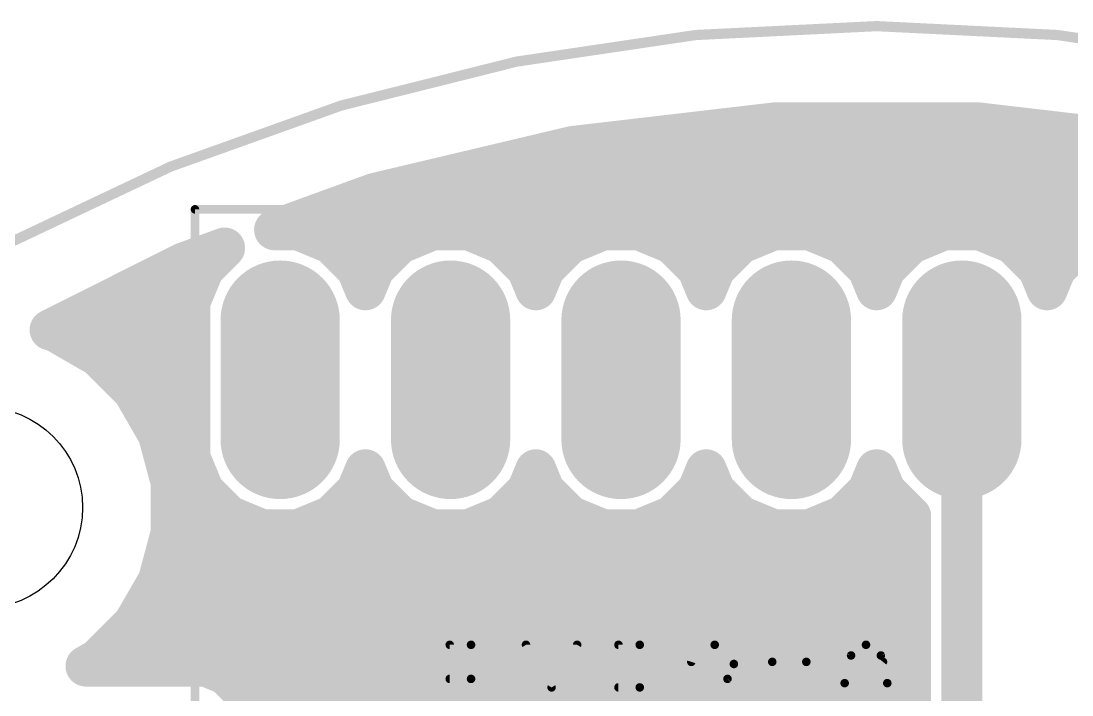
# Model space of a CAD drawing. Extents: x 30.8 to 86, y 18.1 to 73.3.
# Drawn here: x 45.67 to 61.33, y 63.25 to 73.29 of the extents above; entities that cross this region are included whole.
import ezdxf

# ---------------------------------------------------------------- set-up
doc = ezdxf.new("R2010")
doc.units = 0
for name, color, linetype in [('16', 132, 'CONTINUOUS'), ('17', 110, 'CONTINUOUS'), ('20', 31, 'CONTINUOUS'), ('21', 253, 'CONTINUOUS'), ('25', 253, 'CONTINUOUS')]:
    doc.layers.add(name, color=color, linetype=linetype)

# ---------------------------------------------------------------- blocks, each defined once
blk = doc.blocks.new('LONGP100')
at = {"const_width": 1}
blk.add_lwpolyline([(-0.5, 0), (0.5, 0)], dxfattribs=at)
at = {"const_width": 0.5}
for points in [[(-0.5, 0.25, 1), (-0.5, -0.25)], [(0.5, -0.25, 1), (0.5, 0.25)]]:
    blk.add_lwpolyline(points, format="xyb", dxfattribs=at)

msp = doc.modelspace()

# ---------------------------------------------------------------- linework, layer by layer
at = {"layer": '16', "const_width": 0.6096}
for points in [[(53.888, 71.422), (56.9025, 71.7743)], [(56.9025, 71.7743), (59.9375, 71.7743)], [(59.9375, 71.7743), (62.952, 71.422)], [(50.9349, 70.7221), (53.888, 71.422)], [(53.4711, 71.3232), (63.3688, 71.3232)], [(49.446, 70.1802), (50.9349, 70.7221)], [(50.9115, 70.7136), (65.9285, 70.7136)], [(49.7978, 70.1802), (49.446, 70.1802)], [(50.2926, 69.9753), (49.7978, 70.1802)], [(49.9817, 70.104), (51.6183, 70.104)], [(51.8022, 70.1802), (51.3074, 69.9753)], [(52.3378, 70.1802), (51.8022, 70.1802)], [(52.8326, 69.9753), (52.3378, 70.1802)], [(52.5217, 70.104), (54.1583, 70.104)], [(54.3422, 70.1802), (53.8474, 69.9753)], [(54.8778, 70.1802), (54.3422, 70.1802)], [(55.3726, 69.9753), (54.8778, 70.1802)], [(55.0617, 70.104), (56.6983, 70.104)], [(56.8822, 70.1802), (56.3874, 69.9753)], [(57.4178, 70.1802), (56.8822, 70.1802)], [(57.9126, 69.9753), (57.4178, 70.1802)], [(57.6017, 70.104), (59.2383, 70.104)], [(59.4222, 70.1802), (58.9274, 69.9753)], [(59.9578, 70.1802), (59.4222, 70.1802)], [(60.4526, 69.9753), (59.9578, 70.1802)], [(60.1417, 70.104), (61.7783, 70.104)], [(61.9622, 70.1802), (61.4674, 69.9753)], [(48.0829, 69.6841), (48.7013, 69.9092)], [(48.7013, 69.9092), (48.3887, 69.5966)], [(50.6713, 69.5966), (50.2926, 69.9753)], [(51.3074, 69.9753), (50.9287, 69.5966)], [(53.2112, 69.5966), (52.8326, 69.9753)], [(53.8474, 69.9753), (53.4687, 69.5966)], [(55.7513, 69.5966), (55.3726, 69.9753)], [(56.3874, 69.9753), (56.0087, 69.5966)], [(58.2913, 69.5966), (57.9126, 69.9753)], [(58.9274, 69.9753), (58.5487, 69.5966)], [(60.8313, 69.5966), (60.4526, 69.9753)], [(61.4674, 69.9753), (61.0887, 69.5966)], [(46.1002, 68.6883), (48.0829, 69.6841)], [(48.0829, 69.6841), (48.0829, 69.6841)], [(48.3887, 69.5966), (48.1838, 69.1018)], [(50.8, 69.2857), (50.6713, 69.5966)], [(50.9287, 69.5966), (50.8, 69.2857)], [(53.34, 69.2857), (53.2112, 69.5966)], [(53.4687, 69.5966), (53.34, 69.2857)], [(55.88, 69.2857), (55.7513, 69.5966)], [(56.0087, 69.5966), (55.88, 69.2857)], [(58.42, 69.2857), (58.2913, 69.5966)], [(58.5487, 69.5966), (58.42, 69.2857)], [(60.96, 69.2857), (60.8313, 69.5966)], [(61.0887, 69.5966), (60.96, 69.2857)], [(47.7053, 69.4944), (48.3464, 69.4944)], [(50.7136, 69.4944), (50.8864, 69.4944)], [(53.2536, 69.4944), (53.4264, 69.4944)], [(55.7936, 69.4944), (55.9664, 69.4944)], [(58.3336, 69.4944), (58.5064, 69.4944)], [(60.8736, 69.4944), (61.0464, 69.4944)], [(48.1838, 69.1018), (48.1838, 66.7882)], [(46.4915, 68.8848), (48.1838, 68.8848)], [(46.1738, 68.6686), (46.1002, 68.6883)], [(46.817, 68.2972), (46.1738, 68.6686)], [(47.3422, 67.772), (46.817, 68.2972)], [(46.839, 68.2752), (48.1838, 68.2752)], [(59.69, 60.96), (59.69, 67.945)], [(47.7136, 67.1288), (47.3422, 67.772)], [(47.4036, 67.6656), (48.1838, 67.6656)], [(47.9058, 66.4114), (47.7136, 67.1288)], [(47.7331, 67.056), (48.1838, 67.056)], [(48.1838, 66.7882), (48.3887, 66.2934)], [(50.6713, 66.2934), (50.8, 66.6043)], [(50.8, 66.6043), (50.9287, 66.2934)], [(53.2112, 66.2934), (53.34, 66.6043)], [(53.34, 66.6043), (53.4687, 66.2934)], [(55.7513, 66.2934), (55.88, 66.6043)], [(55.88, 66.6043), (56.0087, 66.2934)], [(58.2913, 66.2934), (58.42, 66.6043)], [(58.42, 66.6043), (58.5487, 66.2934)], [(47.8964, 66.4464), (48.3254, 66.4464)], [(50.7346, 66.4464), (50.8654, 66.4464)], [(53.2746, 66.4464), (53.4054, 66.4464)], [(55.8146, 66.4464), (55.9454, 66.4464)], [(58.3546, 66.4464), (58.4854, 66.4464)], [(47.9058, 65.6686), (47.9058, 66.4114)], [(48.3887, 66.2934), (48.7674, 65.9147)], [(50.2926, 65.9147), (50.6713, 66.2934)], [(50.9287, 66.2934), (51.3074, 65.9147)], [(52.8326, 65.9147), (53.2112, 66.2934)], [(53.4687, 66.2934), (53.8474, 65.9147)], [(55.3726, 65.9147), (55.7513, 66.2934)], [(56.0087, 66.2934), (56.3874, 65.9147)], [(57.9126, 65.9147), (58.2913, 66.2934)], [(58.5487, 66.2934), (58.9274, 65.9147)], [(47.9058, 65.8368), (48.9556, 65.8368)], [(48.7674, 65.9147), (49.2622, 65.7098)], [(49.7978, 65.7098), (50.2926, 65.9147)], [(50.1044, 65.8368), (51.4956, 65.8368)], [(51.3074, 65.9147), (51.8022, 65.7098)], [(52.3378, 65.7098), (52.8326, 65.9147)], [(52.6444, 65.8368), (54.0356, 65.8368)], [(53.8474, 65.9147), (54.3422, 65.7098)], [(54.8778, 65.7098), (55.3726, 65.9147)], [(55.1844, 65.8368), (56.5756, 65.8368)], [(56.3874, 65.9147), (56.8822, 65.7098)], [(57.4178, 65.7098), (57.9126, 65.9147)], [(57.7244, 65.8368), (58.928, 65.8368)], [(58.9274, 65.9147), (58.928, 65.9145)], [(58.928, 65.9145), (58.928, 62.6842)], [(47.7136, 64.9512), (47.9058, 65.6686)], [(49.2622, 65.7098), (49.7978, 65.7098)], [(51.8022, 65.7098), (52.3378, 65.7098)], [(54.3422, 65.7098), (54.8778, 65.7098)], [(56.8822, 65.7098), (57.4178, 65.7098)], [(47.7875, 65.2272), (58.928, 65.2272)], [(47.3422, 64.308), (47.7136, 64.9512)], [(47.5209, 64.6176), (58.928, 64.6176)], [(46.817, 63.7828), (47.3422, 64.308)], [(47.0422, 64.008), (58.928, 64.008)], [(46.6351, 63.6778), (46.817, 63.7828)], [(48.4217, 63.6778), (46.6351, 63.6778)], [(48.7204, 63.5541), (48.4217, 63.6778)], [(52.4067, 59.8678), (48.7204, 63.5541)], [(48.8761, 63.3984), (58.928, 63.3984)]]:
    msp.add_lwpolyline(points, dxfattribs=at)
at = {"layer": '16', "const_width": 0.3048}
for points in [[(56.9025, 71.9267, 1), (56.9025, 71.6219)], [(56.9202, 71.623, 1), (56.8848, 71.9257)], [(59.9552, 71.9257, 1), (59.9198, 71.623)], [(59.9375, 71.6219, 1), (59.9375, 71.9267)], [(53.4711, 71.4756, 1), (53.4711, 71.1708)], [(53.8703, 71.5734, 1), (53.9057, 71.2706)], [(53.9232, 71.2737, 1), (53.8529, 71.5703)], [(50.9115, 70.866, 1), (50.9115, 70.5612)], [(50.8997, 70.8704, 1), (50.97, 70.5738)], [(50.987, 70.5789, 1), (50.8827, 70.8653)], [(49.446, 70.3326, 1), (49.446, 70.0278)], [(49.3939, 70.3234, 1), (49.4981, 70.037)], [(49.8561, 70.321, 1), (49.7395, 70.0394)], [(49.7978, 70.0278, 1), (49.7978, 70.3326)], [(49.9817, 70.2564, 1), (49.9817, 69.9516)], [(51.6183, 69.9516, 1), (51.6183, 70.2564)], [(51.8022, 70.3326, 1), (51.8022, 70.0278)], [(51.8605, 70.0394, 1), (51.7439, 70.321)], [(52.3961, 70.321, 1), (52.2795, 70.0394)], [(52.3378, 70.0278, 1), (52.3378, 70.3326)], [(52.5217, 70.2564, 1), (52.5217, 69.9516)], [(54.1583, 69.9516, 1), (54.1583, 70.2564)], [(54.3422, 70.3326, 1), (54.3422, 70.0278)], [(54.4005, 70.0394, 1), (54.2839, 70.321)], [(54.9361, 70.321, 1), (54.8195, 70.0394)], [(54.8778, 70.0278, 1), (54.8778, 70.3326)], [(55.0617, 70.2564, 1), (55.0617, 69.9516)], [(56.6983, 69.9516, 1), (56.6983, 70.2564)], [(56.8822, 70.3326, 1), (56.8822, 70.0278)], [(56.9405, 70.0394, 1), (56.8239, 70.321)], [(57.4761, 70.321, 1), (57.3595, 70.0394)], [(57.4178, 70.0278, 1), (57.4178, 70.3326)], [(57.6017, 70.2564, 1), (57.6017, 69.9516)], [(59.2383, 69.9516, 1), (59.2383, 70.2564)], [(59.4222, 70.3326, 1), (59.4222, 70.0278)], [(59.4805, 70.0394, 1), (59.3639, 70.321)], [(60.0161, 70.321, 1), (59.8995, 70.0394)], [(59.9578, 70.0278, 1), (59.9578, 70.3326)], [(60.1417, 70.2564, 1), (60.1417, 69.9516)], [(48.8091, 69.8014, 1), (48.5936, 70.0169)], [(48.7535, 69.7659, 1), (48.6492, 70.0524)], [(50.4003, 70.083, 1), (50.1848, 69.8675)], [(50.2342, 69.8345, 1), (50.3509, 70.116)], [(51.2491, 70.116, 1), (51.3658, 69.8345)], [(51.4152, 69.8675, 1), (51.1997, 70.083)], [(52.9403, 70.083, 1), (52.7248, 69.8675)], [(52.7742, 69.8345, 1), (52.8909, 70.116)], [(53.7891, 70.116, 1), (53.9058, 69.8345)], [(53.9552, 69.8675, 1), (53.7397, 70.083)], [(55.4803, 70.083, 1), (55.2648, 69.8675)], [(55.3142, 69.8345, 1), (55.4309, 70.116)], [(56.3291, 70.116, 1), (56.4458, 69.8345)], [(56.4952, 69.8675, 1), (56.2797, 70.083)], [(58.0203, 70.083, 1), (57.8048, 69.8675)], [(57.8542, 69.8345, 1), (57.9709, 70.116)], [(58.8691, 70.116, 1), (58.9858, 69.8345)], [(59.0352, 69.8675, 1), (58.8197, 70.083)], [(60.5603, 70.083, 1), (60.3448, 69.8675)], [(60.3942, 69.8345, 1), (60.5109, 70.116)], [(61.4091, 70.116, 1), (61.5258, 69.8345)], [(61.5752, 69.8675, 1), (61.3597, 70.083)], [(48.2353, 69.6841, 1), (47.9305, 69.6841)], [(48.0308, 69.8273, 1), (48.135, 69.5409)], [(48.1513, 69.5479, 1), (48.0145, 69.8203)], [(48.5295, 69.5382, 1), (48.2479, 69.6549)], [(50.812, 69.6549, 1), (50.5305, 69.5382)], [(51.0695, 69.5382, 1), (50.7879, 69.6549)], [(53.352, 69.6549, 1), (53.0705, 69.5382)], [(53.6095, 69.5382, 1), (53.3279, 69.6549)], [(55.892, 69.6549, 1), (55.6105, 69.5382)], [(56.1495, 69.5382, 1), (55.8679, 69.6549)], [(58.432, 69.6549, 1), (58.1505, 69.5382)], [(58.6895, 69.5382, 1), (58.4079, 69.6549)], [(60.972, 69.6549, 1), (60.6905, 69.5382)], [(61.2295, 69.5382, 1), (60.9479, 69.6549)], [(47.7053, 69.6468, 1), (47.7053, 69.342)], [(47.9305, 69.6841, 1), (48.2353, 69.6841)], [(48.281, 69.7043, 1), (48.4965, 69.4888)], [(48.3464, 69.342, 1), (48.3464, 69.6468)], [(50.7136, 69.6468, 1), (50.7136, 69.342)], [(50.5635, 69.4888, 1), (50.779, 69.7043)], [(50.821, 69.7043, 1), (51.0365, 69.4888)], [(50.8864, 69.342, 1), (50.8864, 69.6468)], [(53.2536, 69.6468, 1), (53.2536, 69.342)], [(53.1035, 69.4888, 1), (53.319, 69.7043)], [(53.361, 69.7043, 1), (53.5765, 69.4888)], [(53.4264, 69.342, 1), (53.4264, 69.6468)], [(55.7936, 69.6468, 1), (55.7936, 69.342)], [(55.6435, 69.4888, 1), (55.859, 69.7043)], [(55.901, 69.7043, 1), (56.1165, 69.4888)], [(55.9664, 69.342, 1), (55.9664, 69.6468)], [(58.3336, 69.6468, 1), (58.3336, 69.342)], [(58.1835, 69.4888, 1), (58.399, 69.7043)], [(58.441, 69.7043, 1), (58.6565, 69.4888)], [(58.5064, 69.342, 1), (58.5064, 69.6468)], [(60.8736, 69.6468, 1), (60.8736, 69.342)], [(60.7235, 69.4888, 1), (60.939, 69.7043)], [(60.981, 69.7043, 1), (61.1965, 69.4888)], [(61.0464, 69.342, 1), (61.0464, 69.6468)], [(48.3362, 69.1018, 1), (48.0314, 69.1018)], [(50.6592, 69.3441, 1), (50.9408, 69.2274)], [(50.6592, 69.2274, 1), (50.9408, 69.3441)], [(53.1992, 69.3441, 1), (53.4808, 69.2274)], [(53.1992, 69.2274, 1), (53.4808, 69.3441)], [(55.7392, 69.3441, 1), (56.0208, 69.2274)], [(55.7392, 69.2274, 1), (56.0208, 69.3441)], [(58.2792, 69.344, 1), (58.5608, 69.2274)], [(58.2792, 69.2274, 1), (58.5608, 69.344)], [(60.8192, 69.344, 1), (61.1008, 69.2274)], [(60.8192, 69.2274, 1), (61.1008, 69.344)], [(48.043, 69.1601, 1), (48.3246, 69.0435)], [(46.4915, 69.0372, 1), (46.4915, 68.7324)], [(48.1838, 68.7324, 1), (48.1838, 69.0372)], [(46.1396, 68.8355, 1), (46.0607, 68.5411)], [(46.0318, 68.8245, 1), (46.1686, 68.5521)], [(46.25, 68.8005, 1), (46.0976, 68.5366)], [(46.1343, 68.5214, 1), (46.2132, 68.8158)], [(46.9248, 68.405, 1), (46.7092, 68.1894)], [(46.839, 68.4276, 1), (46.839, 68.1228)], [(46.7408, 68.1652, 1), (46.8932, 68.4292)], [(48.1838, 68.1228, 1), (48.1838, 68.4276)], [(59.8424, 67.945, 1), (59.5376, 67.945)], [(47.4742, 67.8482, 1), (47.2102, 67.6958)], [(47.2344, 67.6642, 1), (47.45, 67.8798)], [(47.4036, 67.818, 1), (47.4036, 67.5132)], [(48.1838, 67.5132, 1), (48.1838, 67.818)], [(47.8608, 67.1682, 1), (47.5664, 67.0893)], [(47.7331, 67.2084, 1), (47.7331, 66.9036)], [(48.1838, 66.9036, 1), (48.1838, 67.2084)], [(47.5816, 67.0526, 1), (47.8455, 67.205)], [(48.3246, 66.8465, 1), (48.043, 66.7299)], [(48.0314, 66.7882, 1), (48.3362, 66.7882)], [(50.9408, 66.6626, 1), (50.6592, 66.5459)], [(50.9408, 66.5459, 1), (50.6592, 66.6626)], [(53.4808, 66.6626, 1), (53.1992, 66.5459)], [(53.4808, 66.5459, 1), (53.1992, 66.6626)], [(56.0208, 66.6626, 1), (55.7392, 66.5459)], [(56.0208, 66.5459, 1), (55.7392, 66.6626)], [(58.5608, 66.6626, 1), (58.2792, 66.5459)], [(58.5608, 66.5459, 1), (58.2792, 66.6626)], [(47.8964, 66.5988, 1), (47.8964, 66.294)], [(48.3254, 66.294, 1), (48.3254, 66.5988)], [(50.7346, 66.5988, 1), (50.7346, 66.294)], [(50.8654, 66.294, 1), (50.8654, 66.5988)], [(53.2746, 66.5988, 1), (53.2746, 66.294)], [(53.4054, 66.294, 1), (53.4054, 66.5988)], [(55.8146, 66.5988, 1), (55.8146, 66.294)], [(55.9454, 66.294, 1), (55.9454, 66.5988)], [(58.3546, 66.5988, 1), (58.3546, 66.294)], [(58.4854, 66.294, 1), (58.4854, 66.5988)], [(48.0582, 66.4114, 1), (47.7534, 66.4114)], [(47.7586, 66.3719, 1), (48.053, 66.4508)], [(48.4965, 66.4012, 1), (48.281, 66.1857)], [(50.779, 66.1857, 1), (50.5635, 66.4012)], [(51.0365, 66.4012, 1), (50.821, 66.1857)], [(53.319, 66.1857, 1), (53.1035, 66.4012)], [(53.5765, 66.4012, 1), (53.361, 66.1857)], [(55.859, 66.1857, 1), (55.6435, 66.4012)], [(56.1165, 66.4012, 1), (55.901, 66.1857)], [(58.399, 66.1857, 1), (58.1835, 66.4012)], [(58.6565, 66.4012, 1), (58.441, 66.1857)], [(48.2479, 66.2351, 1), (48.5295, 66.3518)], [(50.5305, 66.3518, 1), (50.812, 66.2351)], [(50.7879, 66.2351, 1), (51.0695, 66.3518)], [(53.0705, 66.3518, 1), (53.352, 66.2351)], [(53.3279, 66.2351, 1), (53.6095, 66.3518)], [(55.6105, 66.3518, 1), (55.892, 66.2351)], [(55.8679, 66.2351, 1), (56.1495, 66.3518)], [(58.1505, 66.3518, 1), (58.432, 66.2351)], [(58.4079, 66.2351, 1), (58.6895, 66.3518)], [(47.9058, 65.9892, 1), (47.9058, 65.6844)], [(48.8258, 66.0555, 1), (48.7091, 65.7739)], [(48.6597, 65.807, 1), (48.8752, 66.0225)], [(48.9556, 65.6844, 1), (48.9556, 65.9892)], [(50.1044, 65.9892, 1), (50.1044, 65.6844)], [(50.1848, 66.0225, 1), (50.4003, 65.807)], [(50.3509, 65.7739, 1), (50.2342, 66.0555)], [(51.3658, 66.0555, 1), (51.2491, 65.7739)], [(51.1997, 65.807, 1), (51.4152, 66.0225)], [(51.4956, 65.6844, 1), (51.4956, 65.9892)], [(52.6444, 65.9892, 1), (52.6444, 65.6844)], [(52.7248, 66.0225, 1), (52.9403, 65.807)], [(52.8909, 65.7739, 1), (52.7742, 66.0555)], [(53.9058, 66.0555, 1), (53.7891, 65.7739)], [(53.7397, 65.807, 1), (53.9552, 66.0225)], [(54.0356, 65.6844, 1), (54.0356, 65.9892)], [(55.1844, 65.9892, 1), (55.1844, 65.6844)], [(55.2648, 66.0225, 1), (55.4803, 65.807)], [(55.4309, 65.7739, 1), (55.3142, 66.0555)], [(56.4458, 66.0555, 1), (56.3291, 65.7739)], [(56.2797, 65.807, 1), (56.4952, 66.0225)], [(56.5756, 65.6844, 1), (56.5756, 65.9892)], [(57.7244, 65.9892, 1), (57.7244, 65.6844)], [(57.8048, 66.0225, 1), (58.0203, 65.807)], [(57.9709, 65.7739, 1), (57.8542, 66.0555)], [(58.9854, 66.0557, 1), (58.8695, 65.7738)], [(59.0804, 65.9145, 1), (58.7756, 65.9145)], [(58.8197, 65.807, 1), (59.0352, 66.0225)], [(58.8701, 65.7736, 1), (58.9859, 66.0555)], [(58.928, 65.6844, 1), (58.928, 65.9892)], [(48.053, 65.6292, 1), (47.7586, 65.7081)], [(49.2622, 65.8622, 1), (49.2622, 65.5574)], [(49.2039, 65.569, 1), (49.3205, 65.8506)], [(49.7395, 65.8506, 1), (49.8561, 65.569)], [(49.7978, 65.5574, 1), (49.7978, 65.8622)], [(51.8022, 65.8622, 1), (51.8022, 65.5574)], [(51.7439, 65.569, 1), (51.8605, 65.8506)], [(52.2795, 65.8506, 1), (52.3961, 65.569)], [(52.3378, 65.5574, 1), (52.3378, 65.8622)], [(54.3422, 65.8622, 1), (54.3422, 65.5574)], [(54.2839, 65.569, 1), (54.4005, 65.8506)], [(54.8195, 65.8506, 1), (54.9361, 65.569)], [(54.8778, 65.5574, 1), (54.8778, 65.8622)], [(56.8822, 65.8622, 1), (56.8822, 65.5574)], [(56.8239, 65.569, 1), (56.9405, 65.8506)], [(57.3595, 65.8506, 1), (57.4761, 65.569)], [(57.4178, 65.5574, 1), (57.4178, 65.8622)], [(47.7534, 65.6686, 1), (48.0582, 65.6686)], [(47.7875, 65.3796, 1), (47.7875, 65.0748)], [(58.928, 65.0748, 1), (58.928, 65.3796)], [(47.8455, 64.875, 1), (47.5816, 65.0274)], [(47.5664, 64.9907, 1), (47.8608, 64.9118)], [(47.5209, 64.77, 1), (47.5209, 64.4652)], [(58.928, 64.4652, 1), (58.928, 64.77)], [(47.45, 64.2002, 1), (47.2344, 64.4158)], [(47.2102, 64.3842, 1), (47.4742, 64.2318)], [(47.0422, 64.1604, 1), (47.0422, 63.8556)], [(58.928, 63.8556, 1), (58.928, 64.1604)], [(46.8932, 63.6508, 1), (46.7408, 63.9148)], [(46.6351, 63.8302, 1), (46.6351, 63.5254)], [(46.5589, 63.8098, 1), (46.7113, 63.5458)], [(46.7092, 63.8906, 1), (46.9248, 63.675)], [(48.48, 63.8186, 1), (48.3634, 63.537)], [(48.4217, 63.5254, 1), (48.4217, 63.8302)], [(48.8282, 63.6618, 1), (48.6126, 63.4463)], [(48.6621, 63.4133, 1), (48.7787, 63.6949)], [(48.8761, 63.5508, 1), (48.8761, 63.246)], [(58.928, 63.246, 1), (58.928, 63.5508)]]:
    msp.add_lwpolyline(points, format="xyb", dxfattribs=at)
at = {"layer": '20', "const_width": 0.1524}
msp.add_lwpolyline([(58.42, 18.2245, 1), (58.42, 73.2155, 1), (58.42, 18.2245)], format="xyb", dxfattribs=at)
at = {"layer": '20'}
msp.add_circle((45.085, 66.04), 1.5, dxfattribs=at)
at = {"layer": '21', "const_width": 0.0635}
for points in [[(48.26, 70.5168, 1), (48.26, 70.4532)], [(48.2918, 70.485, 1), (48.2283, 70.485)]]:
    msp.add_lwpolyline(points, format="xyb", dxfattribs=at)
at = {"layer": '21', "const_width": 0.127}
for points in [[(48.26, 54.61), (48.26, 70.485)], [(48.26, 70.485), (69.215, 70.485)]]:
    msp.add_lwpolyline(points, dxfattribs=at)
at = {"layer": '25'}
for points, const_width in [([(52.0573, 64.0271, 1), (52.0573, 63.9635)], 0.0635), ([(52.0891, 63.9953, 1), (52.0256, 63.9953)], 0.0635), ([(52.3748, 64.0271, 1), (52.3748, 63.9635)], 0.0635), ([(52.3748, 63.4873, 1), (52.3748, 63.9953)], 0.127), ([(52.3748, 63.9635, 1), (52.3748, 64.0271)], 0.0635), ([(53.2257, 63.9953, 1), (53.1622, 63.9953)], 0.0635), ([(53.2212, 64.0116, 1), (53.1667, 63.979)], 0.0635), ([(53.9877, 63.9953, 1), (53.9242, 63.9953)], 0.0635), ([(53.9832, 63.979, 1), (53.9287, 64.0116)], 0.0635), ([(54.6037, 63.9953, 1), (54.5401, 63.9953)], 0.0635), ([(54.5719, 64.0271, 1), (54.5719, 63.9635)], 0.0635), ([(54.8894, 64.0271, 1), (54.8894, 63.9635)], 0.0635), ([(54.8894, 63.3603, 1), (54.8894, 63.9953)], 0.127), ([(54.8894, 63.9635, 1), (54.8894, 64.0271)], 0.0635), ([(56.007, 63.9953, 0.3252), (55.6578, 63.7413)], 0.127), ([(56.007, 64.0271, 1), (56.007, 63.9635)], 0.0635), ([(56.2928, 63.7096, 0.4142), (56.007, 63.9953)], 0.127), ([(56.007, 63.9635, 1), (56.007, 64.0271)], 0.0635), ([(57.3723, 63.7413, 1), (56.8643, 63.7413)], 0.127), ([(58.2613, 63.9953, 0.3205), (58.039, 63.8366)], 0.127), ([(58.2612, 64.0271, 1), (58.2613, 63.9635)], 0.0635), ([(58.4835, 63.8366, 0.3205), (58.2613, 63.9953)], 0.127), ([(58.2612, 63.9635, 1), (58.2613, 64.0271)], 0.0635), ([(55.6275, 63.7511, 1), (55.688, 63.7315)], 0.0635), ([(56.1975, 63.4873, 0.2053), (56.2928, 63.7096)], 0.127), ([(56.3245, 63.7096, 1), (56.261, 63.7095)], 0.0635), ([(56.896, 63.7413, 1), (56.8325, 63.7413)], 0.0635), ([(56.8325, 63.7413, 1), (56.896, 63.7413)], 0.0635), ([(56.8643, 63.7413, 1), (57.3723, 63.7413)], 0.127), ([(57.404, 63.7413, 1), (57.3405, 63.7413)], 0.0635), ([(57.3405, 63.7413, 1), (57.404, 63.7413)], 0.0635), ([(58.039, 63.8366, 0.1139), (57.9438, 63.4238)], 0.127), ([(58.009, 63.8468, 1), (58.069, 63.8263)], 0.0635), ([(58.0675, 63.8226, 1), (58.0105, 63.8505)], 0.0635), ([(58.5787, 63.4238, 0.1139), (58.4835, 63.8366)], 0.127), ([(58.512, 63.8505, 1), (58.455, 63.8226)], 0.0635), ([(58.4535, 63.8263, 1), (58.5135, 63.8468)], 0.0635), ([(58.54, 63.7215, 1), (58.4905, 63.7611)], 0.0635), ([(56.261, 63.7096, 1), (56.3245, 63.7096)], 0.0635), ([(52.0573, 63.5191, 1), (52.0573, 63.4556)], 0.0635), ([(52.3748, 63.5191, 1), (52.3748, 63.4556)], 0.0635), ([(52.3748, 63.5191, 1), (52.3748, 63.4556)], 0.0635), ([(52.3748, 62.8523, 1), (52.3748, 63.4873)], 0.127), ([(52.3748, 63.4556, 1), (52.3748, 63.5191)], 0.0635), ([(56.1756, 63.5103, 1), (56.2194, 63.4643)], 0.0635), ([(56.2217, 63.4667, 1), (56.1733, 63.5079)], 0.0635), ([(57.4358, 63.1698, 1), (56.8008, 63.1698)], 0.127), ([(57.9755, 63.4238, 1), (57.912, 63.4238)], 0.0635), ([(57.912, 63.4238, 1), (57.9755, 63.4238)], 0.0635), ([(57.9438, 63.4238, 0.1139), (58.039, 63.0111)], 0.127), ([(58.4835, 63.0111, 0.1139), (58.5787, 63.4238)], 0.127), ([(58.6105, 63.4238, 1), (58.547, 63.4238)], 0.0635), ([(58.547, 63.4238, 1), (58.6105, 63.4238)], 0.0635), ([(53.5477, 63.3766, 1), (53.6022, 63.344)], 0.0635), ([(53.5477, 63.344, 1), (53.6022, 63.3766)], 0.0635), ([(54.5719, 63.3921, 1), (54.5719, 63.3285)], 0.0635), ([(54.8894, 63.3921, 1), (54.8894, 63.3285)], 0.0635), ([(54.8894, 63.3285, 1), (54.8894, 63.3921)], 0.0635)]:
    msp.add_lwpolyline(points, format="xyb", dxfattribs=dict(at, const_width=const_width))
at = {"layer": '25', "const_width": 0.127}
for points in [[(52.0573, 62.8523), (52.0573, 63.9953)], [(52.0573, 63.9953), (52.3748, 63.9953)], [(53.194, 62.8523), (53.194, 63.9953)], [(53.194, 63.9953), (53.575, 63.3603)], [(53.575, 63.3603), (53.956, 63.9953)], [(53.956, 63.9953), (53.956, 62.8523)], [(54.5719, 62.8523), (54.5719, 63.9953)], [(54.5719, 63.9953), (54.8894, 63.9953)], [(58.0073, 63.1063), (58.5153, 63.7413)], [(52.0573, 63.4873), (52.3748, 63.4873)], [(56.1975, 63.4873), (55.6578, 62.8523)], [(54.8894, 63.3603), (54.5719, 63.3603)]]:
    msp.add_lwpolyline(points, dxfattribs=at)

# ---------------------------------------------------------------- block references
at = {"layer": '17', "xscale": 1.778, "yscale": 1.778, "rotation": 270}
for p in [(49.53, 67.945), (49.53, 67.945), (52.07, 67.945), (52.07, 67.945), (54.61, 67.945), (54.61, 67.945), (57.15, 67.945), (57.15, 67.945), (59.69, 67.945), (59.69, 67.945)]:
    msp.add_blockref('LONGP100', p, dxfattribs=at)

doc.saveas('drawing.dxf')
